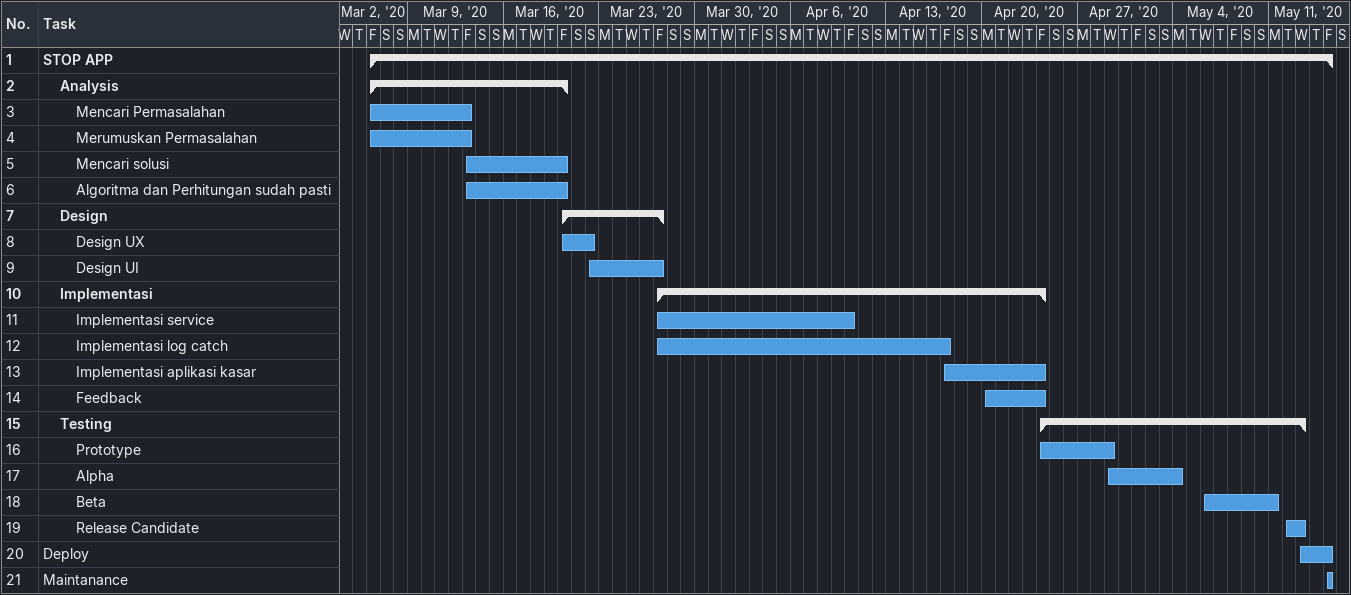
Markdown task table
| ID | Level | Task | Start | Finish |
|---|---|---|---|---|
| 1 | 1 | **STOP APP** | 2020-03-06 | 2020-05-15 |
| 2 | 2 | **Analysis** | 2020-03-06 | 2020-03-20 |
| 3 | 3 | Mencari Permasalahan | 2020-03-06 | 2020-03-13 |
| 4 | 3 | Merumuskan Permasalahan | 2020-03-06 | 2020-03-13 |
| 5 | 3 | Mencari solusi | 2020-03-13 | 2020-03-20 |
| 6 | 3 | Algoritma dan Perhitungan sudah pasti | 2020-03-13 | 2020-03-20 |
| 7 | 2 | **Design** | 2020-03-20 | 2020-03-27 |
| 8 | 3 | Design UX | 2020-03-20 | 2020-03-22 |
| 9 | 3 | Design UI | 2020-03-22 | 2020-03-27 |
| 10 | 2 | **Implementasi** | 2020-03-27 | 2020-04-24 |
| 11 | 3 | Implementasi service | 2020-03-27 | 2020-04-10 |
| 12 | 3 | Implementasi log catch | 2020-03-27 | 2020-04-17 |
| 13 | 3 | Implementasi aplikasi kasar | 2020-04-17 | 2020-04-24 |
| 14 | 3 | Feedback | 2020-04-20 | 2020-04-24 |
| 15 | 2 | **Testing** | 2020-04-24 | 2020-05-13 |
| 16 | 3 | Prototype | 2020-04-24 | 2020-04-29 |
| 17 | 3 | Alpha | 2020-04-29 | 2020-05-04 |
| 18 | 3 | Beta | 2020-05-06 | 2020-05-11 |
| 19 | 3 | Release Candidate | 2020-05-12 | 2020-05-13 |
| 20 | 1 | Deploy | 2020-05-13 | 2020-05-15 |
| 21 | 1 | Maintanance | 2020-05-15 | 2020-05-15 |
